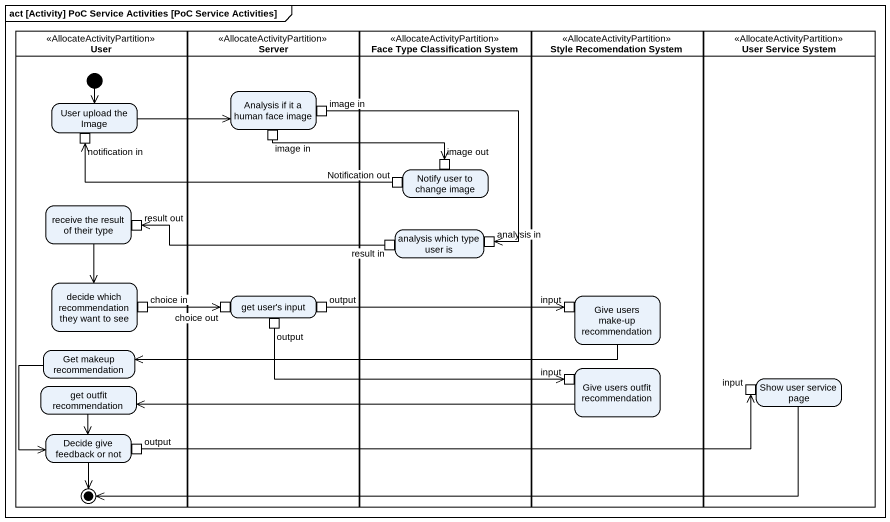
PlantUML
@startuml
mainframe act [Activity] PoC Service Activities [PoC Service Activities]
hide empty description
state User <<AllocateActivityPartition>> {
  state "User upload the Image" as User_upload_the_Image {
    state "notification in" as notification_in <<inputPin>>
  }
  state "receive the result of their type" as receive_the_result_of_their {
    state "result out" as result_out <<inputPin>>
  }
  state "decide which recommendation they want to see" as decide_which_recommendation {
    state "choice in" as choice_in <<outputPin>>
  }
  state "Get makeup recommendation" as Get_makeup_recommendation
  state "get outfit recommendation" as get_outfit_recommendation
  state "Decide give feedback or not" as Decide_give_feedback_or_not {
    state "output" as output_3 <<outputPin>>
  }
  state final1 <<end>>
  [*] --> User_upload_the_Image
}
state Server <<AllocateActivityPartition>> {
  state "Analysis if it a human face image" as Analysis_if_it_a_human_face {
    state "image in" as image_in <<outputPin>>
    state "image in" as image_in_2 <<outputPin>>
  }
  state "get user's input" as get_user_s_input {
    state "choice out" as choice_out <<inputPin>>
    state output <<outputPin>>
    state "output" as output_2 <<outputPin>>
  }
}
state "Face Type Classification System" as Face_Type_Classification <<AllocateActivityPartition>> {
  state "Notify user to change image" as Notify_user_to_change_image {
    state "Notification out" as Notification_out <<outputPin>>
    state "image out" as image_out <<inputPin>>
  }
  state "analysis which type user is" as analysis_which_type_user_is {
    state "result in" as result_in <<outputPin>>
    state "analysis in" as analysis_in <<inputPin>>
  }
}
state "Style Recomendation System" as Style_Recomendation_System <<AllocateActivityPartition>> {
  state "Give users make-up recommendation" as Give_users_make_up {
    state input <<inputPin>>
  }
  state "Give users outfit recommendation" as Give_users_outfit {
    state "input" as input_2 <<inputPin>>
  }
}
state "User Service System" as User_Service_System <<AllocateActivityPartition>> {
  state "Show user service page" as Show_user_service_page {
    state "input" as input_3 <<inputPin>>
  }
}
User_upload_the_Image -right-> Analysis_if_it_a_human_face
image_in --> analysis_in
image_in_2 -right-> image_out
Notification_out -left-> notification_in
receive_the_result_of_their --> decide_which_recommendation
result_in -left-> result_out
choice_in -right-> choice_out
output -right-> input
Give_users_make_up -left-> Get_makeup_recommendation
Get_makeup_recommendation --> Decide_give_feedback_or_not
output_2 -right-> input_2
get_outfit_recommendation --> Decide_give_feedback_or_not
Give_users_outfit -left-> get_outfit_recommendation
Show_user_service_page -left-> final1
Decide_give_feedback_or_not --> final1
output_3 -right-> input_3
@enduml
